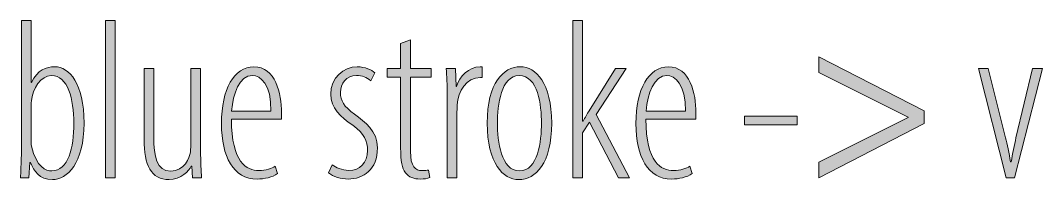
# Model space of a CAD drawing. Header units: inches. Extents: x 7 to 387, y -180 to -7.
# Drawn here: x 345.94 to 362, y -155.08 to -152.58 of the extents above; entities that cross this region are included whole.
import ezdxf

# ---------------------------------------------------------------- set-up
doc = ezdxf.new("R2010")
doc.units = ezdxf.units.IN
doc.header["$MEASUREMENT"] = 0
doc.layers.add('Layer 1', color=7, linetype='Continuous')

# ---------------------------------------------------------------- blocks, each defined once
blk = doc.blocks.new('block 221')
at = {"layer": 'Layer 1', "true_color": 0xffffff}
h = blk.add_hatch(color=7, dxfattribs=at)
h.dxf.hatch_style = 2
edge = h.paths.add_edge_path()
edge.add_spline(control_points=[(345.938, -155.054), (345.941, -154.99), (345.952, -154.79), (345.952, -154.704), (345.952, -154.704), (345.952, -152.584), (345.952, -152.584), (345.952, -152.584), (346.105, -152.584), (346.105, -152.584), (346.105, -152.584), (346.105, -153.559), (346.105, -153.559), (346.105, -153.559), (346.113, -153.559), (346.113, -153.559), (346.205, -153.359), (346.344, -153.312), (346.477, -153.312), (346.705, -153.312), (346.937, -153.573), (346.937, -154.197), (346.937, -154.829), (346.669, -155.083), (346.441, -155.083), (346.234, -155.083), (346.148, -154.947), (346.098, -154.815), (346.098, -154.815), (346.084, -154.815), (346.084, -154.815), (346.084, -154.815), (346.069, -155.054), (346.069, -155.054), (346.069, -155.054), (345.938, -155.054), (345.938, -155.054)], knot_values=[0, 0, 0, 0, 1, 1, 1, 2, 2, 2, 3, 3, 3, 4, 4, 4, 5, 5, 5, 6, 6, 6, 7, 7, 7, 8, 8, 8, 9, 9, 9, 10, 10, 10, 11, 11, 11, 12, 12, 12, 12], degree=3, periodic=1)
edge = h.paths.add_edge_path()
edge.add_spline(control_points=[(346.105, -154.454), (346.105, -154.49), (346.105, -154.526), (346.113, -154.558), (346.191, -154.893), (346.341, -154.947), (346.43, -154.947), (346.691, -154.947), (346.776, -154.583), (346.776, -154.197), (346.776, -153.823), (346.687, -153.448), (346.423, -153.448), (346.262, -153.448), (346.13, -153.658), (346.109, -153.848), (346.105, -153.891), (346.105, -153.93), (346.105, -153.973), (346.105, -153.973), (346.105, -154.454), (346.105, -154.454)], knot_values=[0, 0, 0, 0, 1, 1, 1, 2, 2, 2, 3, 3, 3, 4, 4, 4, 5, 5, 5, 6, 6, 6, 7, 7, 7, 7], degree=3, periodic=1)
h = blk.add_hatch(color=7, dxfattribs=at)
h.dxf.hatch_style = 2
h.paths.add_polyline_path([(347.272, -152.584), (347.425, -152.584), (347.425, -155.054), (347.272, -155.054)])
h = blk.add_hatch(color=7, dxfattribs=at)
h.dxf.hatch_style = 2
edge = h.paths.add_edge_path()
edge.add_spline(control_points=[(354.769, -154.165), (354.769, -154.165), (354.777, -154.165), (354.777, -154.165), (354.809, -154.115), (354.841, -154.055), (354.873, -154.001), (354.873, -154.001), (355.287, -153.341), (355.287, -153.341), (355.287, -153.341), (355.455, -153.341), (355.455, -153.341), (355.455, -153.341), (354.98, -154.062), (354.98, -154.062), (354.98, -154.062), (355.508, -155.054), (355.508, -155.054), (355.508, -155.054), (355.333, -155.054), (355.333, -155.054), (355.333, -155.054), (354.88, -154.18), (354.88, -154.18), (354.88, -154.18), (354.769, -154.347), (354.769, -154.347), (354.769, -154.347), (354.769, -155.054), (354.769, -155.054), (354.769, -155.054), (354.616, -155.054), (354.616, -155.054), (354.616, -155.054), (354.616, -152.584), (354.616, -152.584), (354.616, -152.584), (354.769, -152.584), (354.769, -152.584), (354.769, -152.584), (354.769, -154.165), (354.769, -154.165)], knot_values=[0, 0, 0, 0, 1, 1, 1, 2, 2, 2, 3, 3, 3, 4, 4, 4, 5, 5, 5, 6, 6, 6, 7, 7, 7, 8, 8, 8, 9, 9, 9, 10, 10, 10, 11, 11, 11, 12, 12, 12, 13, 13, 13, 14, 14, 14, 14], degree=3, periodic=1)
h = blk.add_hatch(color=7, dxfattribs=at)
h.dxf.hatch_style = 2
edge = h.paths.add_edge_path()
edge.add_spline(control_points=[(352.065, -152.888), (352.065, -152.888), (352.065, -153.341), (352.065, -153.341), (352.065, -153.341), (352.389, -153.341), (352.389, -153.341), (352.389, -153.341), (352.389, -153.473), (352.389, -153.473), (352.389, -153.473), (352.065, -153.473), (352.065, -153.473), (352.065, -153.473), (352.065, -154.64), (352.065, -154.64), (352.065, -154.879), (352.143, -154.943), (352.247, -154.943), (352.289, -154.943), (352.325, -154.94), (352.35, -154.933), (352.35, -154.933), (352.368, -155.05), (352.368, -155.05), (352.329, -155.068), (352.286, -155.075), (352.215, -155.075), (352.122, -155.075), (352.039, -155.047), (351.986, -154.975), (351.932, -154.904), (351.911, -154.801), (351.911, -154.583), (351.911, -154.583), (351.911, -153.473), (351.911, -153.473), (351.911, -153.473), (351.697, -153.473), (351.697, -153.473), (351.697, -153.473), (351.697, -153.341), (351.697, -153.341), (351.697, -153.341), (351.911, -153.341), (351.911, -153.341), (351.911, -153.341), (351.911, -152.948), (351.911, -152.948), (351.911, -152.948), (352.065, -152.888), (352.065, -152.888)], knot_values=[0, 0, 0, 0, 1, 1, 1, 2, 2, 2, 3, 3, 3, 4, 4, 4, 5, 5, 5, 6, 6, 6, 7, 7, 7, 8, 8, 8, 9, 9, 9, 10, 10, 10, 11, 11, 11, 12, 12, 12, 13, 13, 13, 14, 14, 14, 15, 15, 15, 16, 16, 16, 17, 17, 17, 17], degree=3, periodic=1)
h = blk.add_hatch(color=7, dxfattribs=at)
h.dxf.hatch_style = 2
h.paths.add_polyline_path([(360.137, -154.205), (358.48, -155.054), (358.48, -154.808), (359.886, -154.108), (359.886, -154.101), (358.48, -153.401), (358.48, -153.155), (360.137, -154.005)])
h = blk.add_hatch(color=7, dxfattribs=at)
h.dxf.hatch_style = 2
edge = h.paths.add_edge_path()
edge.add_spline(control_points=[(348.768, -154.622), (348.768, -154.815), (348.778, -154.947), (348.782, -155.054), (348.782, -155.054), (348.643, -155.054), (348.643, -155.054), (348.643, -155.054), (348.629, -154.875), (348.629, -154.875), (348.629, -154.875), (348.621, -154.875), (348.621, -154.875), (348.585, -154.94), (348.46, -155.083), (348.272, -155.083), (347.989, -155.083), (347.879, -154.854), (347.879, -154.451), (347.879, -154.451), (347.879, -153.341), (347.879, -153.341), (347.879, -153.341), (348.033, -153.341), (348.033, -153.341), (348.033, -153.341), (348.033, -154.419), (348.033, -154.419), (348.033, -154.715), (348.075, -154.95), (348.3, -154.95), (348.514, -154.95), (348.596, -154.743), (348.607, -154.651), (348.614, -154.597), (348.614, -154.547), (348.614, -154.494), (348.614, -154.494), (348.614, -153.341), (348.614, -153.341), (348.614, -153.341), (348.768, -153.341), (348.768, -153.341), (348.768, -153.341), (348.768, -154.622), (348.768, -154.622)], knot_values=[0, 0, 0, 0, 1, 1, 1, 2, 2, 2, 3, 3, 3, 4, 4, 4, 5, 5, 5, 6, 6, 6, 7, 7, 7, 8, 8, 8, 9, 9, 9, 10, 10, 10, 11, 11, 11, 12, 12, 12, 13, 13, 13, 14, 14, 14, 15, 15, 15, 15], degree=3, periodic=1)
h = blk.add_hatch(color=7, dxfattribs=at)
h.dxf.hatch_style = 2
edge = h.paths.add_edge_path()
edge.add_spline(control_points=[(349.253, -154.133), (349.253, -154.822), (349.492, -154.94), (349.685, -154.94), (349.795, -154.94), (349.885, -154.911), (349.941, -154.872), (349.941, -154.872), (349.977, -154.99), (349.977, -154.99), (349.895, -155.047), (349.77, -155.075), (349.656, -155.075), (349.281, -155.075), (349.096, -154.722), (349.096, -154.205), (349.096, -153.662), (349.292, -153.312), (349.606, -153.312), (349.945, -153.312), (350.038, -153.73), (350.038, -154.033), (350.038, -154.065), (350.038, -154.097), (350.038, -154.133), (350.038, -154.133), (349.253, -154.133), (349.253, -154.133)], knot_values=[0, 0, 0, 0, 1, 1, 1, 2, 2, 2, 3, 3, 3, 4, 4, 4, 5, 5, 5, 6, 6, 6, 7, 7, 7, 8, 8, 8, 9, 9, 9, 9], degree=3, periodic=1)
edge = h.paths.add_edge_path()
edge.add_spline(control_points=[(349.874, -154.008), (349.881, -153.587), (349.706, -153.448), (349.581, -153.448), (349.381, -153.448), (349.274, -153.733), (349.256, -154.008), (349.256, -154.008), (349.874, -154.008), (349.874, -154.008)], knot_values=[0, 0, 0, 0, 1, 1, 1, 2, 2, 2, 3, 3, 3, 3], degree=3, periodic=1)
h = blk.add_hatch(color=7, dxfattribs=at)
h.dxf.hatch_style = 2
edge = h.paths.add_edge_path()
edge.add_spline(control_points=[(350.837, -154.85), (350.894, -154.89), (350.987, -154.94), (351.094, -154.94), (351.272, -154.94), (351.39, -154.818), (351.39, -154.629), (351.39, -154.476), (351.344, -154.362), (351.158, -154.23), (350.969, -154.094), (350.812, -153.965), (350.812, -153.744), (350.812, -153.484), (351.012, -153.312), (351.23, -153.312), (351.358, -153.312), (351.451, -153.362), (351.508, -153.405), (351.508, -153.405), (351.44, -153.53), (351.44, -153.53), (351.376, -153.48), (351.308, -153.448), (351.219, -153.448), (351.055, -153.448), (350.966, -153.58), (350.966, -153.712), (350.966, -153.851), (351.012, -153.93), (351.187, -154.058), (351.351, -154.176), (351.547, -154.319), (351.547, -154.586), (351.547, -154.925), (351.322, -155.075), (351.087, -155.075), (350.973, -155.075), (350.851, -155.036), (350.78, -154.975), (350.78, -154.975), (350.837, -154.85), (350.837, -154.85)], knot_values=[0, 0, 0, 0, 1, 1, 1, 2, 2, 2, 3, 3, 3, 4, 4, 4, 5, 5, 5, 6, 6, 6, 7, 7, 7, 8, 8, 8, 9, 9, 9, 10, 10, 10, 11, 11, 11, 12, 12, 12, 13, 13, 13, 14, 14, 14, 14], degree=3, periodic=1)
h = blk.add_hatch(color=7, dxfattribs=at)
h.dxf.hatch_style = 2
edge = h.paths.add_edge_path()
edge.add_spline(control_points=[(352.643, -153.737), (352.643, -153.609), (352.632, -153.448), (352.628, -153.341), (352.628, -153.341), (352.774, -153.341), (352.774, -153.341), (352.774, -153.341), (352.782, -153.619), (352.782, -153.619), (352.782, -153.619), (352.789, -153.619), (352.789, -153.619), (352.832, -153.469), (352.982, -153.312), (353.16, -153.312), (353.171, -153.312), (353.182, -153.312), (353.192, -153.312), (353.192, -153.312), (353.192, -153.48), (353.192, -153.48), (353.185, -153.48), (353.174, -153.48), (353.164, -153.48), (352.942, -153.48), (352.814, -153.698), (352.799, -153.908), (352.796, -153.958), (352.796, -154.005), (352.796, -154.055), (352.796, -154.055), (352.796, -155.054), (352.796, -155.054), (352.796, -155.054), (352.643, -155.054), (352.643, -155.054), (352.643, -155.054), (352.643, -153.737), (352.643, -153.737)], knot_values=[0, 0, 0, 0, 1, 1, 1, 2, 2, 2, 3, 3, 3, 4, 4, 4, 5, 5, 5, 6, 6, 6, 7, 7, 7, 8, 8, 8, 9, 9, 9, 10, 10, 10, 11, 11, 11, 12, 12, 12, 13, 13, 13, 13], degree=3, periodic=1)
h = blk.add_hatch(color=7, dxfattribs=at)
h.dxf.hatch_style = 2
edge = h.paths.add_edge_path()
edge.add_spline(control_points=[(354.284, -154.197), (354.284, -154.829), (354.031, -155.083), (353.767, -155.083), (353.524, -155.083), (353.27, -154.829), (353.27, -154.197), (353.27, -153.566), (353.524, -153.312), (353.792, -153.312), (354.035, -153.312), (354.284, -153.566), (354.284, -154.197)], knot_values=[0, 0, 0, 0, 1, 1, 1, 2, 2, 2, 3, 3, 3, 4, 4, 4, 4], degree=3, periodic=1)
edge = h.paths.add_edge_path()
edge.add_spline(control_points=[(353.431, -154.197), (353.431, -154.476), (353.485, -154.947), (353.781, -154.947), (354.07, -154.947), (354.123, -154.476), (354.123, -154.197), (354.123, -153.919), (354.07, -153.448), (353.774, -153.448), (353.485, -153.448), (353.431, -153.919), (353.431, -154.197)], knot_values=[0, 0, 0, 0, 1, 1, 1, 2, 2, 2, 3, 3, 3, 4, 4, 4, 4], degree=3, periodic=1)
h = blk.add_hatch(color=7, dxfattribs=at)
h.dxf.hatch_style = 2
edge = h.paths.add_edge_path()
edge.add_spline(control_points=[(355.765, -154.133), (355.765, -154.822), (356.004, -154.94), (356.197, -154.94), (356.308, -154.94), (356.397, -154.911), (356.454, -154.872), (356.454, -154.872), (356.49, -154.99), (356.49, -154.99), (356.408, -155.047), (356.282, -155.075), (356.168, -155.075), (355.794, -155.075), (355.608, -154.722), (355.608, -154.205), (355.608, -153.662), (355.804, -153.312), (356.118, -153.312), (356.457, -153.312), (356.55, -153.73), (356.55, -154.033), (356.55, -154.065), (356.55, -154.097), (356.55, -154.133), (356.55, -154.133), (355.765, -154.133), (355.765, -154.133)], knot_values=[0, 0, 0, 0, 1, 1, 1, 2, 2, 2, 3, 3, 3, 4, 4, 4, 5, 5, 5, 6, 6, 6, 7, 7, 7, 8, 8, 8, 9, 9, 9, 9], degree=3, periodic=1)
edge = h.paths.add_edge_path()
edge.add_spline(control_points=[(356.386, -154.008), (356.393, -153.587), (356.218, -153.448), (356.093, -153.448), (355.894, -153.448), (355.786, -153.733), (355.768, -154.008), (355.768, -154.008), (356.386, -154.008), (356.386, -154.008)], knot_values=[0, 0, 0, 0, 1, 1, 1, 2, 2, 2, 3, 3, 3, 3], degree=3, periodic=1)
h = blk.add_hatch(color=7, dxfattribs=at)
h.dxf.hatch_style = 2
edge = h.paths.add_edge_path()
edge.add_spline(control_points=[(361.142, -153.341), (361.142, -153.341), (361.414, -154.426), (361.414, -154.426), (361.439, -154.519), (361.471, -154.672), (361.492, -154.804), (361.492, -154.804), (361.503, -154.804), (361.503, -154.804), (361.521, -154.683), (361.553, -154.536), (361.578, -154.426), (361.578, -154.426), (361.838, -153.341), (361.838, -153.341), (361.838, -153.341), (361.995, -153.341), (361.995, -153.341), (361.995, -153.341), (361.553, -155.054), (361.553, -155.054), (361.553, -155.054), (361.424, -155.054), (361.424, -155.054), (361.424, -155.054), (360.989, -153.341), (360.989, -153.341), (360.989, -153.341), (361.142, -153.341), (361.142, -153.341)], knot_values=[0, 0, 0, 0, 1, 1, 1, 2, 2, 2, 3, 3, 3, 4, 4, 4, 5, 5, 5, 6, 6, 6, 7, 7, 7, 8, 8, 8, 9, 9, 9, 10, 10, 10, 10], degree=3, periodic=1)
h = blk.add_hatch(color=7, dxfattribs=at)
h.dxf.hatch_style = 2
h.paths.add_polyline_path([(358.138, -154.087), (358.138, -154.222), (357.314, -154.222), (357.314, -154.087)])
at = {"layer": 'Layer 1', "lineweight": 0}
for points in [[(347.272, -152.584), (347.425, -152.584), (347.425, -155.054), (347.272, -155.054), (347.272, -152.584)], [(360.137, -154.205), (358.48, -155.054), (358.48, -154.808), (359.886, -154.108), (359.886, -154.101), (358.48, -153.401), (358.48, -153.155), (360.137, -154.005), (360.137, -154.205)], [(358.138, -154.087), (358.138, -154.222), (357.314, -154.222), (357.314, -154.087), (358.138, -154.087)]]:
    blk.add_lwpolyline(points, dxfattribs=at)
for points, knots in [([(345.938, -155.054), (345.941, -154.99), (345.952, -154.79), (345.952, -154.704), (345.952, -154.704), (345.952, -152.584), (345.952, -152.584), (345.952, -152.584), (346.105, -152.584), (346.105, -152.584), (346.105, -152.584), (346.105, -153.559), (346.105, -153.559), (346.105, -153.559), (346.113, -153.559), (346.113, -153.559), (346.205, -153.359), (346.344, -153.312), (346.477, -153.312), (346.705, -153.312), (346.937, -153.573), (346.937, -154.197), (346.937, -154.829), (346.669, -155.083), (346.441, -155.083), (346.234, -155.083), (346.148, -154.947), (346.098, -154.815), (346.098, -154.815), (346.084, -154.815), (346.084, -154.815), (346.084, -154.815), (346.069, -155.054), (346.069, -155.054), (346.069, -155.054), (345.938, -155.054), (345.938, -155.054)], [0, 0, 0, 0, 1, 1, 1, 2, 2, 2, 3, 3, 3, 4, 4, 4, 5, 5, 5, 6, 6, 6, 7, 7, 7, 8, 8, 8, 9, 9, 9, 10, 10, 10, 11, 11, 11, 12, 12, 12, 12]), ([(354.769, -154.165), (354.769, -154.165), (354.777, -154.165), (354.777, -154.165), (354.809, -154.115), (354.841, -154.055), (354.873, -154.001), (354.873, -154.001), (355.287, -153.341), (355.287, -153.341), (355.287, -153.341), (355.455, -153.341), (355.455, -153.341), (355.455, -153.341), (354.98, -154.062), (354.98, -154.062), (354.98, -154.062), (355.508, -155.054), (355.508, -155.054), (355.508, -155.054), (355.333, -155.054), (355.333, -155.054), (355.333, -155.054), (354.88, -154.18), (354.88, -154.18), (354.88, -154.18), (354.769, -154.347), (354.769, -154.347), (354.769, -154.347), (354.769, -155.054), (354.769, -155.054), (354.769, -155.054), (354.616, -155.054), (354.616, -155.054), (354.616, -155.054), (354.616, -152.584), (354.616, -152.584), (354.616, -152.584), (354.769, -152.584), (354.769, -152.584), (354.769, -152.584), (354.769, -154.165), (354.769, -154.165)], [0, 0, 0, 0, 1, 1, 1, 2, 2, 2, 3, 3, 3, 4, 4, 4, 5, 5, 5, 6, 6, 6, 7, 7, 7, 8, 8, 8, 9, 9, 9, 10, 10, 10, 11, 11, 11, 12, 12, 12, 13, 13, 13, 14, 14, 14, 14]), ([(352.065, -152.888), (352.065, -152.888), (352.065, -153.341), (352.065, -153.341), (352.065, -153.341), (352.389, -153.341), (352.389, -153.341), (352.389, -153.341), (352.389, -153.473), (352.389, -153.473), (352.389, -153.473), (352.065, -153.473), (352.065, -153.473), (352.065, -153.473), (352.065, -154.64), (352.065, -154.64), (352.065, -154.879), (352.143, -154.943), (352.247, -154.943), (352.289, -154.943), (352.325, -154.94), (352.35, -154.933), (352.35, -154.933), (352.368, -155.05), (352.368, -155.05), (352.329, -155.068), (352.286, -155.075), (352.215, -155.075), (352.122, -155.075), (352.039, -155.047), (351.986, -154.975), (351.932, -154.904), (351.911, -154.801), (351.911, -154.583), (351.911, -154.583), (351.911, -153.473), (351.911, -153.473), (351.911, -153.473), (351.697, -153.473), (351.697, -153.473), (351.697, -153.473), (351.697, -153.341), (351.697, -153.341), (351.697, -153.341), (351.911, -153.341), (351.911, -153.341), (351.911, -153.341), (351.911, -152.948), (351.911, -152.948), (351.911, -152.948), (352.065, -152.888), (352.065, -152.888)], [0, 0, 0, 0, 1, 1, 1, 2, 2, 2, 3, 3, 3, 4, 4, 4, 5, 5, 5, 6, 6, 6, 7, 7, 7, 8, 8, 8, 9, 9, 9, 10, 10, 10, 11, 11, 11, 12, 12, 12, 13, 13, 13, 14, 14, 14, 15, 15, 15, 16, 16, 16, 17, 17, 17, 17]), ([(348.768, -154.622), (348.768, -154.815), (348.778, -154.947), (348.782, -155.054), (348.782, -155.054), (348.643, -155.054), (348.643, -155.054), (348.643, -155.054), (348.629, -154.875), (348.629, -154.875), (348.629, -154.875), (348.621, -154.875), (348.621, -154.875), (348.585, -154.94), (348.46, -155.083), (348.272, -155.083), (347.989, -155.083), (347.879, -154.854), (347.879, -154.451), (347.879, -154.451), (347.879, -153.341), (347.879, -153.341), (347.879, -153.341), (348.033, -153.341), (348.033, -153.341), (348.033, -153.341), (348.033, -154.419), (348.033, -154.419), (348.033, -154.715), (348.075, -154.95), (348.3, -154.95), (348.514, -154.95), (348.596, -154.743), (348.607, -154.651), (348.614, -154.597), (348.614, -154.547), (348.614, -154.494), (348.614, -154.494), (348.614, -153.341), (348.614, -153.341), (348.614, -153.341), (348.768, -153.341), (348.768, -153.341), (348.768, -153.341), (348.768, -154.622), (348.768, -154.622)], [0, 0, 0, 0, 1, 1, 1, 2, 2, 2, 3, 3, 3, 4, 4, 4, 5, 5, 5, 6, 6, 6, 7, 7, 7, 8, 8, 8, 9, 9, 9, 10, 10, 10, 11, 11, 11, 12, 12, 12, 13, 13, 13, 14, 14, 14, 15, 15, 15, 15]), ([(349.253, -154.133), (349.253, -154.822), (349.492, -154.94), (349.685, -154.94), (349.795, -154.94), (349.885, -154.911), (349.941, -154.872), (349.941, -154.872), (349.977, -154.99), (349.977, -154.99), (349.895, -155.047), (349.77, -155.075), (349.656, -155.075), (349.281, -155.075), (349.096, -154.722), (349.096, -154.205), (349.096, -153.662), (349.292, -153.312), (349.606, -153.312), (349.945, -153.312), (350.038, -153.73), (350.038, -154.033), (350.038, -154.065), (350.038, -154.097), (350.038, -154.133), (350.038, -154.133), (349.253, -154.133), (349.253, -154.133)], [0, 0, 0, 0, 1, 1, 1, 2, 2, 2, 3, 3, 3, 4, 4, 4, 5, 5, 5, 6, 6, 6, 7, 7, 7, 8, 8, 8, 9, 9, 9, 9]), ([(350.837, -154.85), (350.894, -154.89), (350.987, -154.94), (351.094, -154.94), (351.272, -154.94), (351.39, -154.818), (351.39, -154.629), (351.39, -154.476), (351.344, -154.362), (351.158, -154.23), (350.969, -154.094), (350.812, -153.965), (350.812, -153.744), (350.812, -153.484), (351.012, -153.312), (351.23, -153.312), (351.358, -153.312), (351.451, -153.362), (351.508, -153.405), (351.508, -153.405), (351.44, -153.53), (351.44, -153.53), (351.376, -153.48), (351.308, -153.448), (351.219, -153.448), (351.055, -153.448), (350.966, -153.58), (350.966, -153.712), (350.966, -153.851), (351.012, -153.93), (351.187, -154.058), (351.351, -154.176), (351.547, -154.319), (351.547, -154.586), (351.547, -154.925), (351.322, -155.075), (351.087, -155.075), (350.973, -155.075), (350.851, -155.036), (350.78, -154.975), (350.78, -154.975), (350.837, -154.85), (350.837, -154.85)], [0, 0, 0, 0, 1, 1, 1, 2, 2, 2, 3, 3, 3, 4, 4, 4, 5, 5, 5, 6, 6, 6, 7, 7, 7, 8, 8, 8, 9, 9, 9, 10, 10, 10, 11, 11, 11, 12, 12, 12, 13, 13, 13, 14, 14, 14, 14]), ([(352.643, -153.737), (352.643, -153.609), (352.632, -153.448), (352.628, -153.341), (352.628, -153.341), (352.774, -153.341), (352.774, -153.341), (352.774, -153.341), (352.782, -153.619), (352.782, -153.619), (352.782, -153.619), (352.789, -153.619), (352.789, -153.619), (352.832, -153.469), (352.982, -153.312), (353.16, -153.312), (353.171, -153.312), (353.182, -153.312), (353.192, -153.312), (353.192, -153.312), (353.192, -153.48), (353.192, -153.48), (353.185, -153.48), (353.174, -153.48), (353.164, -153.48), (352.942, -153.48), (352.814, -153.698), (352.799, -153.908), (352.796, -153.958), (352.796, -154.005), (352.796, -154.055), (352.796, -154.055), (352.796, -155.054), (352.796, -155.054), (352.796, -155.054), (352.643, -155.054), (352.643, -155.054), (352.643, -155.054), (352.643, -153.737), (352.643, -153.737)], [0, 0, 0, 0, 1, 1, 1, 2, 2, 2, 3, 3, 3, 4, 4, 4, 5, 5, 5, 6, 6, 6, 7, 7, 7, 8, 8, 8, 9, 9, 9, 10, 10, 10, 11, 11, 11, 12, 12, 12, 13, 13, 13, 13]), ([(354.284, -154.197), (354.284, -154.829), (354.031, -155.083), (353.767, -155.083), (353.524, -155.083), (353.27, -154.829), (353.27, -154.197), (353.27, -153.566), (353.524, -153.312), (353.792, -153.312), (354.035, -153.312), (354.284, -153.566), (354.284, -154.197)], [0, 0, 0, 0, 1, 1, 1, 2, 2, 2, 3, 3, 3, 4, 4, 4, 4]), ([(355.765, -154.133), (355.765, -154.822), (356.004, -154.94), (356.197, -154.94), (356.308, -154.94), (356.397, -154.911), (356.454, -154.872), (356.454, -154.872), (356.49, -154.99), (356.49, -154.99), (356.408, -155.047), (356.282, -155.075), (356.168, -155.075), (355.794, -155.075), (355.608, -154.722), (355.608, -154.205), (355.608, -153.662), (355.804, -153.312), (356.118, -153.312), (356.457, -153.312), (356.55, -153.73), (356.55, -154.033), (356.55, -154.065), (356.55, -154.097), (356.55, -154.133), (356.55, -154.133), (355.765, -154.133), (355.765, -154.133)], [0, 0, 0, 0, 1, 1, 1, 2, 2, 2, 3, 3, 3, 4, 4, 4, 5, 5, 5, 6, 6, 6, 7, 7, 7, 8, 8, 8, 9, 9, 9, 9]), ([(361.142, -153.341), (361.142, -153.341), (361.414, -154.426), (361.414, -154.426), (361.439, -154.519), (361.471, -154.672), (361.492, -154.804), (361.492, -154.804), (361.503, -154.804), (361.503, -154.804), (361.521, -154.683), (361.553, -154.536), (361.578, -154.426), (361.578, -154.426), (361.838, -153.341), (361.838, -153.341), (361.838, -153.341), (361.995, -153.341), (361.995, -153.341), (361.995, -153.341), (361.553, -155.054), (361.553, -155.054), (361.553, -155.054), (361.424, -155.054), (361.424, -155.054), (361.424, -155.054), (360.989, -153.341), (360.989, -153.341), (360.989, -153.341), (361.142, -153.341), (361.142, -153.341)], [0, 0, 0, 0, 1, 1, 1, 2, 2, 2, 3, 3, 3, 4, 4, 4, 5, 5, 5, 6, 6, 6, 7, 7, 7, 8, 8, 8, 9, 9, 9, 10, 10, 10, 10]), ([(346.105, -154.454), (346.105, -154.49), (346.105, -154.526), (346.113, -154.558), (346.191, -154.893), (346.341, -154.947), (346.43, -154.947), (346.691, -154.947), (346.776, -154.583), (346.776, -154.197), (346.776, -153.823), (346.687, -153.448), (346.423, -153.448), (346.262, -153.448), (346.13, -153.658), (346.109, -153.848), (346.105, -153.891), (346.105, -153.93), (346.105, -153.973), (346.105, -153.973), (346.105, -154.454), (346.105, -154.454)], [0, 0, 0, 0, 1, 1, 1, 2, 2, 2, 3, 3, 3, 4, 4, 4, 5, 5, 5, 6, 6, 6, 7, 7, 7, 7]), ([(349.874, -154.008), (349.881, -153.587), (349.706, -153.448), (349.581, -153.448), (349.381, -153.448), (349.274, -153.733), (349.256, -154.008), (349.256, -154.008), (349.874, -154.008), (349.874, -154.008)], [0, 0, 0, 0, 1, 1, 1, 2, 2, 2, 3, 3, 3, 3]), ([(353.431, -154.197), (353.431, -154.476), (353.485, -154.947), (353.781, -154.947), (354.07, -154.947), (354.123, -154.476), (354.123, -154.197), (354.123, -153.919), (354.07, -153.448), (353.774, -153.448), (353.485, -153.448), (353.431, -153.919), (353.431, -154.197)], [0, 0, 0, 0, 1, 1, 1, 2, 2, 2, 3, 3, 3, 4, 4, 4, 4]), ([(356.386, -154.008), (356.393, -153.587), (356.218, -153.448), (356.093, -153.448), (355.894, -153.448), (355.786, -153.733), (355.768, -154.008), (355.768, -154.008), (356.386, -154.008), (356.386, -154.008)], [0, 0, 0, 0, 1, 1, 1, 2, 2, 2, 3, 3, 3, 3])]:
    blk.add_open_spline(points, degree=3, knots=knots, dxfattribs=at)
blk = doc.blocks.new('block 210')
at = {"layer": 'Layer 1'}
blk.add_blockref('block 221', (0, 0), dxfattribs=at)

msp = doc.modelspace()

# ---------------------------------------------------------------- block references
at = {"layer": 'Layer 1'}
msp.add_blockref('block 210', (0, 0), dxfattribs=at)

doc.saveas('drawing.dxf')
